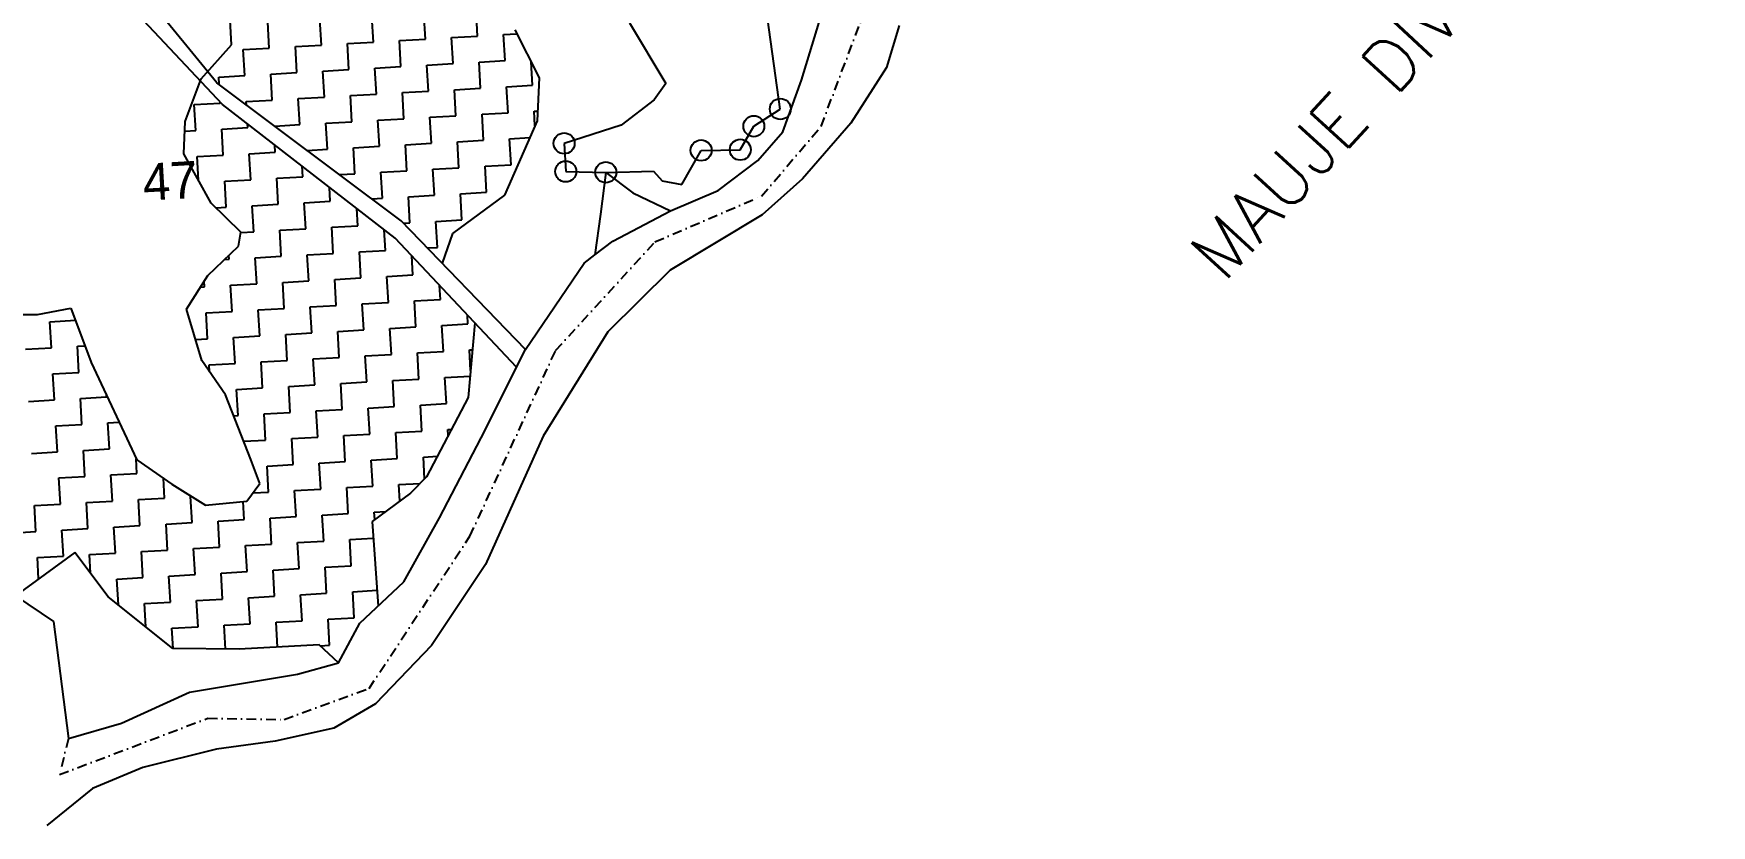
# Model space of a CAD drawing. Header units: metres. Extents: x 307586 to 310505, y 1912208 to 1914316.
# Drawn here: x 308985 to 309857, y 1912208 to 1912620 of the extents above; entities that cross this region are included whole.
import ezdxf

# ---------------------------------------------------------------- set-up
doc = ezdxf.new("R2010")
doc.units = ezdxf.units.M
doc.linetypes.add('DASHDOT', pattern=[1, 0.5, -0.25, 0, -0.25])
for name, color, linetype in [('POLY_HATCH', 12, 'Continuous'), ('POLY_PARCEL', 6, 'Continuous'), ('POLY_ROAD', 30, 'Continuous'), ('POLY_WATER', 4, 'Continuous'), ('TEXT_MAPOUT', 7, 'Continuous'), ('TEXT_PARCEL', 7, 'Continuous'), ('V_BOUND_LINE', 7, 'Continuous'), ('V_BOUND_STREAM_LINE', 7, 'DASHDOT')]:
    doc.layers.add(name, color=color, linetype=linetype)
doc.styles.get("Standard").update_dxf_attribs({"font": 'simplex.shx'})
doc.styles.add('TEXT_MAP', font='')
doc.styles.get('TEXT_MAP').set_extended_font_data('Kruti Dev 050')

msp = doc.modelspace()

# ---------------------------------------------------------------- linework, layer by layer
for centre in [(309372.95, 1912580.91), (309359.18, 1912571.97), (309260.53, 1912563.05), (309331.75, 1912559.39), (309352.13, 1912559.74), (309261.37, 1912548.42), (309282.21, 1912547.98)]:
    msp.add_circle(centre, 5.45)
at = {"layer": 'POLY_HATCH', "linetype": 'Continuous'}
for p, q in [((309161.37, 1912615.7), (309160.6, 1912629.24)), ((309188.45, 1912617.25), (309187.67, 1912630.79)), ((309215.52, 1912618.8), (309214.74, 1912632.34)), ((309107.23, 1912612.6), (309106.46, 1912626.13)), ((309134.3, 1912614.15), (309133.53, 1912627.68)), ((309093.7, 1912611.82), (309107.23, 1912612.6)), ((309094.47, 1912598.29), (309093.7, 1912611.82)), ((309120.77, 1912613.37), (309134.3, 1912614.15)), ((309121.54, 1912599.84), (309120.77, 1912613.37)), ((309147.84, 1912614.93), (309161.37, 1912615.7)), ((309148.62, 1912601.39), (309147.84, 1912614.93)), ((309174.91, 1912616.48), (309188.45, 1912617.25)), ((309175.69, 1912602.94), (309174.91, 1912616.48)), ((309201.98, 1912618.03), (309215.52, 1912618.8)), ((309202.76, 1912604.49), (309201.98, 1912618.03)), ((309229.05, 1912619.58), (309236.03, 1912619.98)), ((309229.83, 1912606.05), (309229.05, 1912619.58)), ((309162.15, 1912602.17), (309175.69, 1912602.94)), ((309189.22, 1912603.72), (309202.76, 1912604.49)), ((309190, 1912590.18), (309189.22, 1912603.72)), ((309216.29, 1912605.27), (309229.83, 1912606.05)), ((309217.07, 1912591.73), (309216.29, 1912605.27)), ((309244.14, 1912593.29), (309243.45, 1912605.38)), ((309080.94, 1912597.51), (309094.47, 1912598.29)), ((309081.15, 1912593.75), (309080.94, 1912597.51)), ((309108.01, 1912599.06), (309121.54, 1912599.84)), ((309108.78, 1912585.53), (309108.01, 1912599.06)), ((309135.08, 1912600.61), (309148.62, 1912601.39)), ((309135.86, 1912587.08), (309135.08, 1912600.61)), ((309162.93, 1912588.63), (309162.15, 1912602.17)), ((309095.25, 1912584.75), (309108.78, 1912585.53)), ((309122.32, 1912586.3), (309135.86, 1912587.08)), ((309123.1, 1912572.77), (309122.32, 1912586.3)), ((309149.39, 1912587.85), (309162.93, 1912588.63)), ((309150.17, 1912574.32), (309149.39, 1912587.85)), ((309176.46, 1912589.41), (309190, 1912590.18)), ((309177.24, 1912575.87), (309176.46, 1912589.41)), ((309203.53, 1912590.96), (309217.07, 1912591.73)), ((309204.31, 1912577.42), (309203.53, 1912590.96)), ((309230.6, 1912592.51), (309244.14, 1912593.29)), ((309231.38, 1912578.97), (309230.6, 1912592.51)), ((309068.18, 1912583.2), (309081.71, 1912583.97)), ((309068.95, 1912569.66), (309068.18, 1912583.2)), ((309081.71, 1912583.97), (309081.68, 1912584.51)), ((309095.34, 1912583.1), (309095.25, 1912584.75)), ((309190.77, 1912576.65), (309204.31, 1912577.42)), ((309191.55, 1912563.11), (309190.77, 1912576.65)), ((309217.84, 1912578.2), (309231.38, 1912578.97)), ((309218.62, 1912564.66), (309217.84, 1912578.2)), ((309244.92, 1912579.75), (309246.75, 1912579.86)), ((309245.35, 1912572.12), (309244.92, 1912579.75)), ((309063.24, 1912569.34), (309068.95, 1912569.66)), ((309082.49, 1912570.44), (309096.02, 1912571.21)), ((309083.26, 1912556.9), (309082.49, 1912570.44)), ((309096.02, 1912571.21), (309095.91, 1912573.14)), ((309110.11, 1912572.02), (309123.1, 1912572.77)), ((309136.63, 1912573.54), (309150.17, 1912574.32)), ((309137.41, 1912560.01), (309136.63, 1912573.54)), ((309163.7, 1912575.09), (309177.24, 1912575.87)), ((309164.48, 1912561.56), (309163.7, 1912575.09)), ((309110.34, 1912558.46), (309110.13, 1912562.13)), ((309126.92, 1912559.41), (309137.41, 1912560.01)), ((309150.94, 1912560.78), (309164.48, 1912561.56)), ((309151.72, 1912547.25), (309150.94, 1912560.78)), ((309178.01, 1912562.33), (309191.55, 1912563.11)), ((309178.79, 1912548.8), (309178.01, 1912562.33)), ((309205.09, 1912563.89), (309218.62, 1912564.66)), ((309205.86, 1912550.35), (309205.09, 1912563.89)), ((309232.16, 1912565.44), (309242.68, 1912566.04)), ((309232.93, 1912551.9), (309232.16, 1912565.44)), ((309069.73, 1912556.13), (309083.26, 1912556.9)), ((309070.43, 1912543.96), (309069.73, 1912556.13)), ((309096.8, 1912557.68), (309110.34, 1912558.46)), ((309097.58, 1912544.14), (309096.8, 1912557.68)), ((309124.65, 1912545.7), (309124.34, 1912551.12)), ((309219.4, 1912551.13), (309232.93, 1912551.9)), ((309220.17, 1912537.59), (309219.4, 1912551.13)), ((309084.04, 1912543.37), (309097.58, 1912544.14)), ((309084.82, 1912529.83), (309084.04, 1912543.37)), ((309111.11, 1912544.92), (309124.65, 1912545.7)), ((309111.89, 1912531.38), (309111.11, 1912544.92)), ((309143.74, 1912546.79), (309151.72, 1912547.25)), ((309165.25, 1912548.02), (309178.79, 1912548.8)), ((309166.03, 1912534.49), (309165.25, 1912548.02)), ((309192.33, 1912549.58), (309205.86, 1912550.35)), ((309193.1, 1912536.04), (309192.33, 1912549.58)), ((309138.96, 1912532.94), (309138.55, 1912540.11)), ((309160.55, 1912534.17), (309166.03, 1912534.49)), ((309179.57, 1912535.26), (309193.1, 1912536.04)), ((309180.34, 1912521.73), (309179.57, 1912535.26)), ((309206.64, 1912536.82), (309220.17, 1912537.59)), ((309207.41, 1912523.28), (309206.64, 1912536.82)), ((309079.6, 1912529.53), (309084.82, 1912529.83)), ((309098.35, 1912530.61), (309111.89, 1912531.38)), ((309099.13, 1912517.07), (309098.35, 1912530.61)), ((309125.42, 1912532.16), (309138.96, 1912532.94)), ((309126.2, 1912518.62), (309125.42, 1912532.16)), ((309153.27, 1912520.18), (309152.76, 1912529.1)), ((309092.35, 1912516.68), (309099.13, 1912517.07)), ((309112.66, 1912517.85), (309126.2, 1912518.62)), ((309113.44, 1912504.31), (309112.66, 1912517.85)), ((309139.74, 1912519.4), (309153.27, 1912520.18)), ((309140.51, 1912505.86), (309139.74, 1912519.4)), ((309167.58, 1912507.42), (309166.97, 1912518.09)), ((309176.96, 1912521.53), (309180.34, 1912521.73)), ((309193.88, 1912522.5), (309207.41, 1912523.28)), ((309194.65, 1912508.97), (309193.88, 1912522.5)), ((309154.05, 1912506.64), (309167.58, 1912507.42)), ((309189.41, 1912508.67), (309194.65, 1912508.97)), ((309083.93, 1912502.62), (309086.37, 1912502.76)), ((309086.37, 1912502.76), (309086.25, 1912504.85)), ((309099.9, 1912503.54), (309113.44, 1912504.31)), ((309100.68, 1912490), (309099.9, 1912503.54)), ((309126.98, 1912505.09), (309140.51, 1912505.86)), ((309127.75, 1912491.55), (309126.98, 1912505.09)), ((309154.82, 1912493.1), (309154.05, 1912506.64)), ((309181.89, 1912494.66), (309181.33, 1912504.48)), ((309073.61, 1912488.45), (309073.44, 1912491.41)), ((309087.14, 1912489.23), (309100.68, 1912490)), ((309114.22, 1912490.78), (309127.75, 1912491.55)), ((309114.99, 1912477.24), (309114.22, 1912490.78)), ((309141.29, 1912492.33), (309154.82, 1912493.1)), ((309142.06, 1912478.79), (309141.29, 1912492.33)), ((309168.36, 1912493.88), (309181.89, 1912494.66)), ((309169.13, 1912480.35), (309168.36, 1912493.88)), ((309071.49, 1912488.33), (309073.61, 1912488.45)), ((309087.92, 1912475.69), (309087.14, 1912489.23)), ((309182.67, 1912481.12), (309196.21, 1912481.9)), ((309183.45, 1912467.59), (309182.67, 1912481.12)), ((309196.21, 1912481.9), (309195.79, 1912489.13)), ((309074.38, 1912474.91), (309087.92, 1912475.69)), ((309075.16, 1912461.38), (309074.38, 1912474.91)), ((309101.46, 1912476.47), (309114.99, 1912477.24)), ((309102.23, 1912462.93), (309101.46, 1912476.47)), ((309128.53, 1912478.02), (309142.06, 1912478.79)), ((309129.3, 1912464.48), (309128.53, 1912478.02)), ((309155.6, 1912479.57), (309169.13, 1912480.35)), ((309156.37, 1912466.03), (309155.6, 1912479.57)), ((309210.52, 1912469.14), (309210.25, 1912473.79)), ((308993.17, 1912470.26), (309006.44, 1912471.02)), ((308993.95, 1912456.72), (308993.17, 1912470.26)), ((309115.77, 1912463.71), (309129.3, 1912464.48)), ((309116.54, 1912450.17), (309115.77, 1912463.71)), ((309142.84, 1912465.26), (309156.37, 1912466.03)), ((309143.61, 1912451.72), (309142.84, 1912465.26)), ((309169.91, 1912466.81), (309183.45, 1912467.59)), ((309170.69, 1912453.27), (309169.91, 1912466.81)), ((309196.98, 1912468.36), (309210.52, 1912469.14)), ((309197.76, 1912454.83), (309196.98, 1912468.36)), ((308980.41, 1912455.95), (308993.95, 1912456.72)), ((309007.48, 1912457.5), (309011.36, 1912457.72)), ((309008.26, 1912443.96), (309007.48, 1912457.5)), ((309068.92, 1912461.02), (309075.16, 1912461.38)), ((309088.7, 1912462.15), (309102.23, 1912462.93)), ((309089.47, 1912448.62), (309088.7, 1912462.15)), ((309184.22, 1912454.05), (309197.76, 1912454.83)), ((309211.29, 1912455.6), (309212.84, 1912455.69)), ((309211.9, 1912444.98), (309211.29, 1912455.6)), ((309075.94, 1912447.84), (309089.47, 1912448.62)), ((309076.14, 1912444.31), (309075.94, 1912447.84)), ((309103.01, 1912449.39), (309116.54, 1912450.17)), ((309103.78, 1912435.86), (309103.01, 1912449.39)), ((309130.08, 1912450.95), (309143.61, 1912451.72)), ((309130.85, 1912437.41), (309130.08, 1912450.95)), ((309157.15, 1912452.5), (309170.69, 1912453.27)), ((309157.93, 1912438.96), (309157.15, 1912452.5)), ((309185, 1912440.51), (309184.22, 1912454.05)), ((308994.72, 1912443.19), (309008.26, 1912443.96)), ((308995.5, 1912429.65), (308994.72, 1912443.19)), ((309117.32, 1912436.63), (309130.85, 1912437.41)), ((309144.39, 1912438.19), (309157.93, 1912438.96)), ((309145.17, 1912424.65), (309144.39, 1912438.19)), ((309171.46, 1912439.74), (309185, 1912440.51)), ((309172.24, 1912426.2), (309171.46, 1912439.74)), ((309198.53, 1912441.29), (309211.64, 1912442.04)), ((309199.31, 1912427.75), (309198.53, 1912441.29)), ((308981.96, 1912428.88), (308995.5, 1912429.65)), ((309009.03, 1912430.43), (309022.57, 1912431.2)), ((309009.81, 1912416.89), (309009.03, 1912430.43)), ((309022.57, 1912431.2), (309022.52, 1912432.08)), ((309090.25, 1912435.08), (309103.78, 1912435.86)), ((309091.02, 1912421.55), (309090.25, 1912435.08)), ((309118.1, 1912423.1), (309117.32, 1912436.63)), ((309088.67, 1912421.41), (309091.02, 1912421.55)), ((309104.56, 1912422.32), (309118.1, 1912423.1)), ((309105.34, 1912408.79), (309104.56, 1912422.32)), ((309131.63, 1912423.88), (309145.17, 1912424.65)), ((309132.41, 1912410.34), (309131.63, 1912423.88)), ((309158.7, 1912425.43), (309172.24, 1912426.2)), ((309159.48, 1912411.89), (309158.7, 1912425.43)), ((309185.77, 1912426.98), (309199.31, 1912427.75)), ((309186.55, 1912413.44), (309185.77, 1912426.98)), ((308996.27, 1912416.12), (309009.81, 1912416.89)), ((308997.05, 1912402.58), (308996.27, 1912416.12)), ((309023.35, 1912417.67), (309029.11, 1912418)), ((309024.12, 1912404.13), (309023.35, 1912417.67)), ((309145.94, 1912411.12), (309159.48, 1912411.89)), ((309146.72, 1912397.58), (309145.94, 1912411.12)), ((309173.01, 1912412.67), (309186.55, 1912413.44)), ((309173.79, 1912399.13), (309173.01, 1912412.67)), ((309200.08, 1912414.22), (309201.96, 1912414.33)), ((309200.26, 1912411.09), (309200.08, 1912414.22)), ((308983.52, 1912401.8), (308997.05, 1912402.58)), ((309010.59, 1912403.36), (309024.12, 1912404.13)), ((309011.36, 1912389.82), (309010.59, 1912403.36)), ((309093.86, 1912408.13), (309105.34, 1912408.79)), ((309118.87, 1912409.56), (309132.41, 1912410.34)), ((309119.65, 1912396.03), (309118.87, 1912409.56)), ((309038.43, 1912391.37), (309037.99, 1912399.04)), ((309106.11, 1912395.25), (309119.65, 1912396.03)), ((309106.89, 1912381.72), (309106.11, 1912395.25)), ((309133.18, 1912396.8), (309146.72, 1912397.58)), ((309133.96, 1912383.27), (309133.18, 1912396.8)), ((309160.25, 1912398.36), (309173.79, 1912399.13)), ((309161.03, 1912384.82), (309160.25, 1912398.36)), ((309187.33, 1912399.91), (309194.61, 1912400.33)), ((309187.97, 1912388.58), (309187.33, 1912399.91)), ((308997.83, 1912389.04), (309011.36, 1912389.82)), ((308998.6, 1912375.51), (308997.83, 1912389.04)), ((309024.9, 1912390.6), (309038.43, 1912391.37)), ((309025.67, 1912377.06), (309024.9, 1912390.6)), ((309052.75, 1912378.61), (309052.15, 1912388.95)), ((309147.49, 1912384.04), (309161.03, 1912384.82)), ((309174.57, 1912385.6), (309185.67, 1912386.23)), ((309175.06, 1912376.99), (309174.57, 1912385.6)), ((309012.14, 1912376.29), (309025.67, 1912377.06)), ((309012.91, 1912362.75), (309012.14, 1912376.29)), ((309039.21, 1912377.84), (309052.75, 1912378.61)), ((309039.99, 1912364.3), (309039.21, 1912377.84)), ((309066.28, 1912379.39), (309066.88, 1912379.42)), ((309067.06, 1912365.85), (309066.28, 1912379.39)), ((309094.13, 1912367.41), (309093.59, 1912376.73)), ((309098.75, 1912381.25), (309106.89, 1912381.72)), ((309120.42, 1912382.49), (309133.96, 1912383.27)), ((309121.2, 1912368.96), (309120.42, 1912382.49)), ((309148.27, 1912370.51), (309147.49, 1912384.04)), ((308985.07, 1912374.73), (308998.6, 1912375.51)), ((308985.84, 1912361.2), (308985.07, 1912374.73)), ((309080.59, 1912366.63), (309094.13, 1912367.41)), ((309107.66, 1912368.18), (309121.2, 1912368.96)), ((309108.44, 1912354.65), (309107.66, 1912368.18)), ((309134.73, 1912369.73), (309148.27, 1912370.51)), ((309135.51, 1912356.2), (309134.73, 1912369.73)), ((309161.81, 1912371.28), (309167.8, 1912371.63)), ((309162.03, 1912367.37), (309161.81, 1912371.28)), ((308972.31, 1912360.42), (308985.84, 1912361.2)), ((308999.38, 1912361.97), (309012.91, 1912362.75)), ((309000.15, 1912348.44), (308999.38, 1912361.97)), ((309026.45, 1912363.53), (309039.99, 1912364.3)), ((309027.23, 1912349.99), (309026.45, 1912363.53)), ((309053.52, 1912365.08), (309067.06, 1912365.85)), ((309054.3, 1912351.54), (309053.52, 1912365.08)), ((309081.37, 1912353.09), (309080.59, 1912366.63)), ((309013.69, 1912349.21), (309027.23, 1912349.99)), ((309040.76, 1912350.77), (309054.3, 1912351.54)), ((309041.54, 1912337.23), (309040.76, 1912350.77)), ((309067.83, 1912352.32), (309081.37, 1912353.09)), ((309068.61, 1912338.78), (309067.83, 1912352.32)), ((309094.9, 1912353.87), (309108.44, 1912354.65)), ((309095.68, 1912340.33), (309094.9, 1912353.87)), ((309121.97, 1912355.42), (309135.51, 1912356.2)), ((309122.75, 1912341.89), (309121.97, 1912355.42)), ((309149.05, 1912356.97), (309161.29, 1912357.67)), ((309149.82, 1912343.44), (309149.05, 1912356.97)), ((308986.62, 1912347.66), (309000.15, 1912348.44)), ((308987.26, 1912336.56), (308986.62, 1912347.66)), ((309014.25, 1912339.52), (309013.69, 1912349.21)), ((309109.22, 1912341.11), (309122.75, 1912341.89)), ((309109.99, 1912327.57), (309109.22, 1912341.11)), ((309136.29, 1912342.66), (309149.82, 1912343.44)), ((309137.06, 1912329.13), (309136.29, 1912342.66)), ((309028, 1912336.45), (309041.54, 1912337.23)), ((309028.77, 1912323.02), (309028, 1912336.45)), ((309055.07, 1912338.01), (309068.61, 1912338.78)), ((309055.85, 1912324.47), (309055.07, 1912338.01)), ((309082.14, 1912339.56), (309095.68, 1912340.33)), ((309082.92, 1912326.02), (309082.14, 1912339.56)), ((309042.31, 1912323.69), (309055.85, 1912324.47)), ((309043.01, 1912311.62), (309042.31, 1912323.69)), ((309069.38, 1912325.25), (309082.92, 1912326.02)), ((309070.16, 1912311.71), (309069.38, 1912325.25)), ((309096.46, 1912326.8), (309109.99, 1912327.57)), ((309097.23, 1912313.26), (309096.46, 1912326.8)), ((309123.53, 1912328.35), (309137.06, 1912329.13)), ((309124.3, 1912314.81), (309123.53, 1912328.35)), ((309150.6, 1912329.9), (309163.21, 1912330.62)), ((309151.37, 1912316.37), (309150.6, 1912329.9)), ((309137.84, 1912315.59), (309151.37, 1912316.37)), ((309138.61, 1912302.05), (309137.84, 1912315.59)), ((309056.62, 1912310.93), (309070.16, 1912311.71)), ((309057.23, 1912300.36), (309056.62, 1912310.93)), ((309083.7, 1912312.49), (309097.23, 1912313.26)), ((309084.41, 1912300.02), (309083.7, 1912312.49)), ((309110.77, 1912314.04), (309124.3, 1912314.81)), ((309111.51, 1912301.08), (309110.77, 1912314.04)), ((309133.67, 1912301.77), (309138.61, 1912302.05))]:
    msp.add_line(p, q, dxfattribs=at)
at = {"layer": 'POLY_HATCH'}
for p, q in [((309087.6, 1912614.31), (309086.87, 1912627.08)), ((309234.96, 1912622.09), (309247.61, 1912597.19)), ((309071.79, 1912596.59), (309087.6, 1912614.31)), ((309063.44, 1912574.48), (309071.79, 1912596.59)), ((309247.61, 1912597.19), (309246.49, 1912574.7)), ((309062.8, 1912557.63), (309063.44, 1912574.48)), ((309246.49, 1912574.7), (309229.47, 1912536.08)), ((309077.09, 1912532.02), (309062.8, 1912557.63)), ((309229.47, 1912536.08), (309202.57, 1912516.12)), ((309092.38, 1912516.88), (309077.09, 1912532.02)), ((309091.2, 1912509.61), (309092.38, 1912516.88)), ((309202.57, 1912516.12), (309197.14, 1912500.68)), ((309075.25, 1912494.28), (309091.2, 1912509.61)), ((309064.23, 1912476.83), (309075.25, 1912494.28)), ((308973.83, 1912474.05), (308986.66, 1912473.98)), ((308986.66, 1912473.98), (309004.09, 1912477.38)), ((309004.09, 1912477.38), (309014.53, 1912449.15)), ((309072.17, 1912450.05), (309064.23, 1912476.83)), ((309214.08, 1912469.72), (309210.66, 1912430.9)), ((309014.53, 1912449.15), (309038.27, 1912398.46)), ((309084.41, 1912432.33), (309072.17, 1912450.05)), ((309097.56, 1912398.65), (309084.41, 1912432.33)), ((309210.66, 1912430.9), (309188.99, 1912389.61)), ((309038.27, 1912398.46), (309056.62, 1912385.89)), ((309102.28, 1912386.11), (309097.56, 1912398.65)), ((309056.62, 1912385.89), (309074.08, 1912374.88)), ((309095.6, 1912376.92), (309102.28, 1912386.11)), ((309188.99, 1912389.61), (309180.66, 1912381.12)), ((309074.08, 1912374.88), (309095.6, 1912376.92)), ((309180.66, 1912381.12), (309160.67, 1912366.36)), ((309160.67, 1912366.36), (309163.79, 1912322.43)), ((309006.12, 1912350.3), (308975.26, 1912327.83)), ((309023.47, 1912327.27), (309006.12, 1912350.3)), ((309057.07, 1912300.36), (309023.47, 1912327.27)), ((309091.55, 1912299.94), (309057.07, 1912300.36)), ((309133.09, 1912302.32), (309091.55, 1912299.94)), ((309143.13, 1912292.91), (309133.09, 1912302.32))]:
    msp.add_line(p, q, dxfattribs=at)
at = {"layer": 'POLY_PARCEL'}
for p, q in [((309372.95, 1912580.91), (309363.91, 1912646.06)), ((309294.48, 1912625.76), (309313.43, 1912594.22)), ((309313.43, 1912594.22), (309307.39, 1912585.72)), ((309307.39, 1912585.72), (309290.19, 1912572.5)), ((309359.18, 1912571.97), (309372.95, 1912580.91)), ((309290.19, 1912572.5), (309260.53, 1912563.05)), ((309352.13, 1912559.74), (309359.18, 1912571.97)), ((309260.53, 1912563.05), (309261.37, 1912548.42)), ((309321.74, 1912541.68), (309331.75, 1912559.39)), ((309331.75, 1912559.39), (309352.13, 1912559.74)), ((309261.37, 1912548.42), (309282.21, 1912547.98)), ((309282.21, 1912547.98), (309279.38, 1912526.2)), ((309282.21, 1912547.98), (309307.07, 1912548.59)), ((309282.21, 1912547.98), (309296.28, 1912537.37)), ((309307.07, 1912548.59), (309311.44, 1912543.54)), ((309311.44, 1912543.54), (309321.74, 1912541.68)), ((309296.28, 1912537.37), (309315.78, 1912527.95)), ((309279.38, 1912526.2), (309276.57, 1912505.14))]:
    msp.add_line(p, q, dxfattribs=at)
at = {"layer": 'POLY_ROAD'}
for p, q in [((309080.03, 1912594.59), (309041.4, 1912641.89)), ((309082.88, 1912583.24), (309036.42, 1912632.73)), ((309175.81, 1912522.72), (309080.03, 1912594.59)), ((309172.68, 1912513.67), (309082.88, 1912583.24)), ((309240.49, 1912455.88), (309175.81, 1912522.72)), ((309235.84, 1912446.62), (309172.68, 1912513.67))]:
    msp.add_line(p, q, dxfattribs=at)
at = {"layer": 'POLY_WATER'}
for p, q in [((309384.02, 1912595.85), (309396.29, 1912636.24)), ((309434.79, 1912624.41), (309428.21, 1912602.43)), ((309374.2, 1912569.1), (309384.02, 1912595.85)), ((309428.21, 1912602.43), (309409.61, 1912573.56)), ((309361.29, 1912554.05), (309374.2, 1912569.1)), ((309409.61, 1912573.56), (309384.52, 1912544.58)), ((309340.57, 1912538.55), (309361.29, 1912554.05)), ((309384.52, 1912544.58), (309363.45, 1912525.83)), ((309315.78, 1912527.95), (309340.57, 1912538.55)), ((309285.89, 1912512.2), (309315.78, 1912527.95)), ((309363.45, 1912525.83), (309315.66, 1912497.17)), ((309276.57, 1912505.14), (309285.89, 1912512.2)), ((309240.49, 1912455.88), (309270.87, 1912500.81)), ((309270.87, 1912500.81), (309276.57, 1912505.14)), ((309315.66, 1912497.17), (309283.19, 1912465.08)), ((309283.19, 1912465.08), (309249.56, 1912410.77)), ((309235.84, 1912446.62), (309240.49, 1912455.88)), ((309219.4, 1912413.9), (309235.84, 1912446.62)), ((309195.81, 1912368.28), (309219.4, 1912413.9)), ((309249.56, 1912410.77), (309219.62, 1912344)), ((309177.18, 1912335.08), (309195.81, 1912368.28)), ((309219.62, 1912344), (309191.51, 1912301.89)), ((309154.37, 1912313.53), (309177.18, 1912335.08)), ((309143.13, 1912292.91), (309154.37, 1912313.53)), ((309191.51, 1912301.89), (309162.45, 1912271.61)), ((309121.85, 1912287.1), (309143.13, 1912292.91)), ((309065.66, 1912277.67), (309121.85, 1912287.1)), ((309030.38, 1912261.61), (309065.66, 1912277.67)), ((309162.45, 1912271.61), (309140.75, 1912259.03)), ((309002.75, 1912253.54), (309030.38, 1912261.61)), ((309140.75, 1912259.03), (309110.35, 1912252.15)), ((309079.79, 1912247.97), (309041.44, 1912238.48)), ((309110.35, 1912252.15), (309079.79, 1912247.97)), ((309041.44, 1912238.48), (309015.32, 1912227.54)), ((309015.32, 1912227.54), (308991.57, 1912208.36))]:
    msp.add_line(p, q, dxfattribs=at)
at = {"layer": 'V_BOUND_LINE'}
for p, q in [((308975.26, 1912327.83), (308994.94, 1912314.38)), ((308994.94, 1912314.38), (309002.75, 1912253.54))]:
    msp.add_line(p, q, dxfattribs=at)
at = {"layer": 'V_BOUND_STREAM_LINE', "ltscale": 10}
for p, q in [((309394.14, 1912571.85), (309421.06, 1912643.15)), ((309363.15, 1912535.6), (309394.14, 1912571.85)), ((309307.74, 1912511.77), (309363.15, 1912535.6)), ((309256.1, 1912455.29), (309307.74, 1912511.77)), ((309211.56, 1912358.77), (309256.1, 1912455.29)), ((309159.08, 1912279.62), (309211.56, 1912358.77)), ((309114.9, 1912263.39), (309159.08, 1912279.62)), ((308998.11, 1912234.79), (309075.25, 1912264.11)), ((309075.25, 1912264.11), (309114.9, 1912263.39)), ((309002.75, 1912253.54), (308998.11, 1912234.79))]:
    msp.add_line(p, q, dxfattribs=at)

# ---------------------------------------------------------------- texts
at = {"layer": 'TEXT_MAPOUT'}
msp.add_text('MAUJE DIVDECHI SHIV', height=26.6886, rotation=47.47756, dxfattribs=at).set_placement((309603.55, 1912490.1))
at = {"layer": 'TEXT_PARCEL', "style": 'TEXT_MAP'}
msp.add_text('47', height=19.216, rotation=3.28087, dxfattribs=at).set_placement((309041.95, 1912533.17))

doc.saveas('drawing.dxf')
